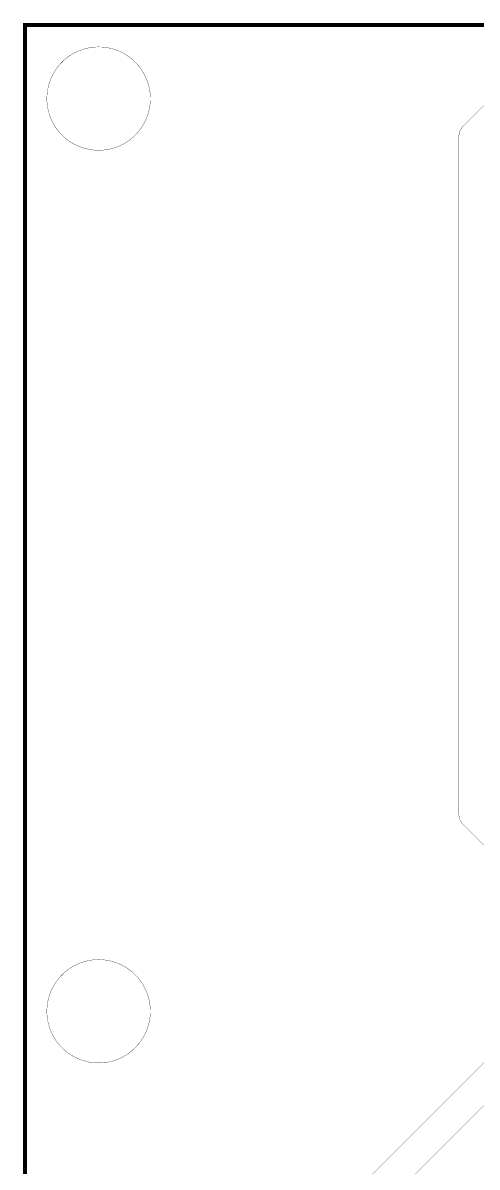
# Model space of a CAD drawing. Extents: x 0 to 3.15, y 0 to 4.33.
# Drawn here: x -0.003 to 0.604, y 2.803 to 4.333 of the extents above; entities that cross this region are included whole.
import ezdxf

# ---------------------------------------------------------------- set-up
doc = ezdxf.new("R2010")
doc.units = 0
doc.layers.add('Board_Outline', color=13, linetype='CONTINUOUS')
doc.layers.add('Edge_Top', color=16, linetype='CONTINUOUS')

msp = doc.modelspace()

# ---------------------------------------------------------------- linework, layer by layer
at = {"layer": 'Board_Outline', "linetype": 'CONTINUOUS', "const_width": 0.0055}
msp.add_lwpolyline([(0, 0), (3.1496, 0), (3.1496, 4.3307), (0, 4.3307), (0, 0)], dxfattribs=at)
at = {"layer": 'Edge_Top', "linetype": 'CONTINUOUS', "const_width": 0.0004}
for points in [[(0.1675, 4.2319), (0.1675, 4.2301), (0.1674, 4.2282), (0.1673, 4.2264), (0.1671, 4.2246), (0.1669, 4.2227), (0.1666, 4.2209), (0.1663, 4.2191), (0.1659, 4.2173), (0.1655, 4.2155), (0.165, 4.2138), (0.1645, 4.212), (0.1639, 4.2102), (0.1633, 4.2085), (0.1627, 4.2068), (0.162, 4.2051), (0.1612, 4.2034), (0.1604, 4.2018), (0.1596, 4.2001), (0.1587, 4.1985), (0.1578, 4.1969), (0.1569, 4.1953), (0.1559, 4.1938), (0.1548, 4.1923), (0.1537, 4.1908), (0.1526, 4.1893), (0.1515, 4.1879), (0.1503, 4.1865), (0.149, 4.1852), (0.1478, 4.1838), (0.1465, 4.1825), (0.1451, 4.1813), (0.1438, 4.18), (0.1424, 4.1789), (0.1409, 4.1777), (0.1395, 4.1766), (0.138, 4.1755), (0.1365, 4.1745), (0.1349, 4.1735), (0.1333, 4.1726), (0.1317, 4.1716), (0.1301, 4.1708), (0.1285, 4.17), (0.1268, 4.1692), (0.1251, 4.1684), (0.1234, 4.1678), (0.1217, 4.1671), (0.12, 4.1665), (0.1182, 4.166), (0.1164, 4.1655), (0.1147, 4.165), (0.1129, 4.1646), (0.1111, 4.1642), (0.1093, 4.1639), (0.1074, 4.1637), (0.1056, 4.1635), (0.1038, 4.1633), (0.102, 4.1632), (0.1001, 4.1631), (0.0983, 4.1631), (0.0964, 4.1631), (0.0946, 4.1632), (0.0928, 4.1633), (0.0909, 4.1635), (0.0891, 4.1637), (0.0873, 4.164), (0.0855, 4.1643), (0.0837, 4.1647), (0.0819, 4.1651), (0.0801, 4.1655), (0.0784, 4.166), (0.0766, 4.1666), (0.0749, 4.1672), (0.0732, 4.1679), (0.0715, 4.1685), (0.0698, 4.1693), (0.0681, 4.1701), (0.0665, 4.1709), (0.0649, 4.1718), (0.0633, 4.1727), (0.0617, 4.1736), (0.0601, 4.1746), (0.0586, 4.1757), (0.0571, 4.1768), (0.0557, 4.1779), (0.0543, 4.179), (0.0529, 4.1802), (0.0515, 4.1814), (0.0502, 4.1827), (0.0489, 4.184), (0.0476, 4.1853), (0.0464, 4.1867), (0.0452, 4.1881), (0.044, 4.1895), (0.0429, 4.191), (0.0418, 4.1925), (0.0408, 4.194), (0.0398, 4.1956), (0.0389, 4.1971), (0.038, 4.1987), (0.0371, 4.2003), (0.0363, 4.202), (0.0355, 4.2036), (0.0347, 4.2053), (0.034, 4.207), (0.0334, 4.2088), (0.0328, 4.2105), (0.0323, 4.2122), (0.0317, 4.214), (0.0313, 4.2158), (0.0309, 4.2176), (0.0305, 4.2194), (0.0302, 4.2212), (0.0299, 4.223), (0.0297, 4.2248), (0.0295, 4.2267), (0.0294, 4.2285), (0.0293, 4.2303), (0.0293, 4.2322), (0.0293, 4.234), (0.0294, 4.2358), (0.0295, 4.2377), (0.0297, 4.2395), (0.0299, 4.2413), (0.0302, 4.2431), (0.0305, 4.2449), (0.0309, 4.2468), (0.0313, 4.2485), (0.0317, 4.2503), (0.0322, 4.2521), (0.0328, 4.2538), (0.0334, 4.2556), (0.034, 4.2573), (0.0347, 4.259), (0.0355, 4.2607), (0.0363, 4.2623), (0.0371, 4.264), (0.0379, 4.2656), (0.0389, 4.2672), (0.0398, 4.2688), (0.0408, 4.2703), (0.0418, 4.2718), (0.0429, 4.2733), (0.044, 4.2748), (0.0452, 4.2762), (0.0464, 4.2776), (0.0476, 4.279), (0.0489, 4.2803), (0.0502, 4.2816), (0.0515, 4.2829), (0.0529, 4.2841), (0.0542, 4.2853), (0.0557, 4.2865), (0.0571, 4.2876), (0.0586, 4.2887), (0.0601, 4.2897), (0.0617, 4.2907), (0.0633, 4.2916), (0.0648, 4.2926), (0.0665, 4.2934), (0.0681, 4.2943), (0.0698, 4.295), (0.0714, 4.2958), (0.0731, 4.2965), (0.0749, 4.2971), (0.0766, 4.2977), (0.0784, 4.2983), (0.0801, 4.2988), (0.0819, 4.2993), (0.0837, 4.2997), (0.0855, 4.3), (0.0873, 4.3004), (0.0891, 4.3006), (0.0909, 4.3009), (0.0928, 4.301), (0.0946, 4.3012), (0.0964, 4.3012), (0.0983, 4.3013), (0.1001, 4.3012), (0.1019, 4.3012), (0.1038, 4.3011), (0.1056, 4.3009), (0.1074, 4.3007), (0.1092, 4.3004), (0.1111, 4.3001), (0.1129, 4.2997), (0.1147, 4.2993), (0.1164, 4.2989), (0.1182, 4.2984), (0.12, 4.2978), (0.1217, 4.2972), (0.1234, 4.2966), (0.1251, 4.2959), (0.1268, 4.2952), (0.1285, 4.2944), (0.1301, 4.2936), (0.1317, 4.2927), (0.1333, 4.2918), (0.1349, 4.2908), (0.1364, 4.2899), (0.138, 4.2888), (0.1395, 4.2877), (0.1409, 4.2866), (0.1424, 4.2855), (0.1438, 4.2843), (0.1451, 4.2831), (0.1465, 4.2818), (0.1478, 4.2805), (0.149, 4.2792), (0.1503, 4.2778), (0.1515, 4.2764), (0.1526, 4.275), (0.1537, 4.2736), (0.1548, 4.2721), (0.1559, 4.2706), (0.1569, 4.269), (0.1578, 4.2674), (0.1587, 4.2659), (0.1596, 4.2642), (0.1604, 4.2626), (0.1612, 4.2609), (0.162, 4.2593), (0.1627, 4.2576), (0.1633, 4.2558), (0.1639, 4.2541), (0.1645, 4.2524), (0.165, 4.2506), (0.1655, 4.2488), (0.1659, 4.247), (0.1663, 4.2452), (0.1666, 4.2434), (0.1669, 4.2416), (0.1671, 4.2398), (0.1673, 4.2379), (0.1674, 4.2361), (0.1675, 4.2343), (0.1675, 4.2324), (0.1675, 4.2319)], [(0.6227, 3.2241), (0.5853, 3.2615), (0.5846, 3.2623), (0.584, 3.2631), (0.5834, 3.2639), (0.5828, 3.2648), (0.5823, 3.2657), (0.5818, 3.2667), (0.5813, 3.2676), (0.581, 3.2686), (0.5806, 3.2696), (0.5804, 3.2706), (0.5801, 3.2716), (0.58, 3.2727), (0.5799, 3.2737), (0.5798, 3.2748), (0.5798, 3.2758), (0.5798, 3.2762), (0.5798, 4.1817), (0.5798, 4.1828), (0.58, 4.1838), (0.5801, 4.1849), (0.5803, 4.1859), (0.5806, 4.1869), (0.5809, 4.1879), (0.5813, 4.1889), (0.5817, 4.1898), (0.5822, 4.1908), (0.5827, 4.1917), (0.5833, 4.1926), (0.5839, 4.1934), (0.5846, 4.1942), (0.5853, 4.195), (0.586, 4.1958), (0.5863, 4.196), (0.6611, 4.2709)], [(0.0488, 2.3784), (0.7978, 3.1274)], [(1.1645, 2.8011), (0.8822, 3.0834), (0.882, 3.0836), (0.8465, 3.1191), (0.8465, 3.119), (0.0827, 2.3552)], [(0.1675, 3.0114), (0.1675, 3.0096), (0.1674, 3.0078), (0.1673, 3.0059), (0.1671, 3.0041), (0.1669, 3.0023), (0.1666, 3.0005), (0.1663, 2.9987), (0.1659, 2.9969), (0.1655, 2.9951), (0.165, 2.9933), (0.1645, 2.9915), (0.1639, 2.9898), (0.1633, 2.988), (0.1627, 2.9863), (0.162, 2.9846), (0.1612, 2.9829), (0.1604, 2.9813), (0.1596, 2.9796), (0.1587, 2.978), (0.1578, 2.9764), (0.1569, 2.9749), (0.1559, 2.9733), (0.1548, 2.9718), (0.1537, 2.9703), (0.1526, 2.9689), (0.1515, 2.9674), (0.1503, 2.966), (0.149, 2.9647), (0.1478, 2.9634), (0.1465, 2.9621), (0.1451, 2.9608), (0.1438, 2.9596), (0.1424, 2.9584), (0.1409, 2.9572), (0.1395, 2.9561), (0.138, 2.9551), (0.1365, 2.954), (0.1349, 2.953), (0.1333, 2.9521), (0.1317, 2.9512), (0.1301, 2.9503), (0.1285, 2.9495), (0.1268, 2.9487), (0.1251, 2.948), (0.1234, 2.9473), (0.1217, 2.9466), (0.12, 2.9461), (0.1182, 2.9455), (0.1164, 2.945), (0.1147, 2.9445), (0.1129, 2.9441), (0.1111, 2.9438), (0.1093, 2.9435), (0.1074, 2.9432), (0.1056, 2.943), (0.1038, 2.9428), (0.102, 2.9427), (0.1001, 2.9426), (0.0983, 2.9426), (0.0964, 2.9426), (0.0946, 2.9427), (0.0928, 2.9428), (0.0909, 2.943), (0.0891, 2.9432), (0.0873, 2.9435), (0.0855, 2.9438), (0.0837, 2.9442), (0.0819, 2.9446), (0.0801, 2.9451), (0.0784, 2.9456), (0.0766, 2.9461), (0.0749, 2.9467), (0.0732, 2.9474), (0.0715, 2.9481), (0.0698, 2.9488), (0.0681, 2.9496), (0.0665, 2.9504), (0.0649, 2.9513), (0.0633, 2.9522), (0.0617, 2.9532), (0.0601, 2.9542), (0.0586, 2.9552), (0.0571, 2.9563), (0.0557, 2.9574), (0.0543, 2.9585), (0.0529, 2.9597), (0.0515, 2.961), (0.0502, 2.9622), (0.0489, 2.9635), (0.0476, 2.9649), (0.0464, 2.9662), (0.0452, 2.9676), (0.044, 2.9691), (0.0429, 2.9705), (0.0418, 2.972), (0.0408, 2.9735), (0.0398, 2.9751), (0.0389, 2.9767), (0.038, 2.9782), (0.0371, 2.9799), (0.0363, 2.9815), (0.0355, 2.9832), (0.0347, 2.9849), (0.034, 2.9866), (0.0334, 2.9883), (0.0328, 2.99), (0.0323, 2.9918), (0.0317, 2.9935), (0.0313, 2.9953), (0.0309, 2.9971), (0.0305, 2.9989), (0.0302, 3.0007), (0.0299, 3.0025), (0.0297, 3.0044), (0.0295, 3.0062), (0.0294, 3.008), (0.0293, 3.0099), (0.0293, 3.0117), (0.0293, 3.0135), (0.0294, 3.0154), (0.0295, 3.0172), (0.0297, 3.019), (0.0299, 3.0208), (0.0302, 3.0227), (0.0305, 3.0245), (0.0309, 3.0263), (0.0313, 3.0281), (0.0317, 3.0298), (0.0322, 3.0316), (0.0328, 3.0334), (0.0334, 3.0351), (0.034, 3.0368), (0.0347, 3.0385), (0.0355, 3.0402), (0.0363, 3.0419), (0.0371, 3.0435), (0.0379, 3.0451), (0.0389, 3.0467), (0.0398, 3.0483), (0.0408, 3.0498), (0.0418, 3.0514), (0.0429, 3.0529), (0.044, 3.0543), (0.0452, 3.0557), (0.0464, 3.0571), (0.0476, 3.0585), (0.0489, 3.0598), (0.0502, 3.0611), (0.0515, 3.0624), (0.0529, 3.0636), (0.0542, 3.0648), (0.0557, 3.066), (0.0571, 3.0671), (0.0586, 3.0682), (0.0601, 3.0692), (0.0617, 3.0702), (0.0633, 3.0712), (0.0648, 3.0721), (0.0665, 3.073), (0.0681, 3.0738), (0.0698, 3.0746), (0.0714, 3.0753), (0.0731, 3.076), (0.0749, 3.0767), (0.0766, 3.0773), (0.0784, 3.0778), (0.0801, 3.0783), (0.0819, 3.0788), (0.0837, 3.0792), (0.0855, 3.0796), (0.0873, 3.0799), (0.0891, 3.0802), (0.0909, 3.0804), (0.0928, 3.0806), (0.0946, 3.0807), (0.0964, 3.0808), (0.0983, 3.0808), (0.1001, 3.0808), (0.1019, 3.0807), (0.1038, 3.0806), (0.1056, 3.0804), (0.1074, 3.0802), (0.1092, 3.0799), (0.1111, 3.0796), (0.1129, 3.0793), (0.1147, 3.0789), (0.1164, 3.0784), (0.1182, 3.0779), (0.12, 3.0773), (0.1217, 3.0768), (0.1234, 3.0761), (0.1251, 3.0754), (0.1268, 3.0747), (0.1285, 3.0739), (0.1301, 3.0731), (0.1317, 3.0722), (0.1333, 3.0713), (0.1349, 3.0704), (0.1364, 3.0694), (0.138, 3.0683), (0.1395, 3.0673), (0.1409, 3.0662), (0.1424, 3.065), (0.1438, 3.0638), (0.1451, 3.0626), (0.1465, 3.0613), (0.1478, 3.06), (0.149, 3.0587), (0.1503, 3.0574), (0.1515, 3.056), (0.1526, 3.0545), (0.1537, 3.0531), (0.1548, 3.0516), (0.1559, 3.0501), (0.1569, 3.0485), (0.1578, 3.047), (0.1587, 3.0454), (0.1596, 3.0438), (0.1604, 3.0421), (0.1612, 3.0405), (0.162, 3.0388), (0.1627, 3.0371), (0.1633, 3.0354), (0.1639, 3.0336), (0.1645, 3.0319), (0.165, 3.0301), (0.1655, 3.0283), (0.1659, 3.0266), (0.1663, 3.0248), (0.1666, 3.0229), (0.1669, 3.0211), (0.1671, 3.0193), (0.1673, 3.0175), (0.1674, 3.0156), (0.1675, 3.0138), (0.1675, 3.012), (0.1675, 3.0114)]]:
    msp.add_lwpolyline(points, dxfattribs=at)

doc.saveas('drawing.dxf')
